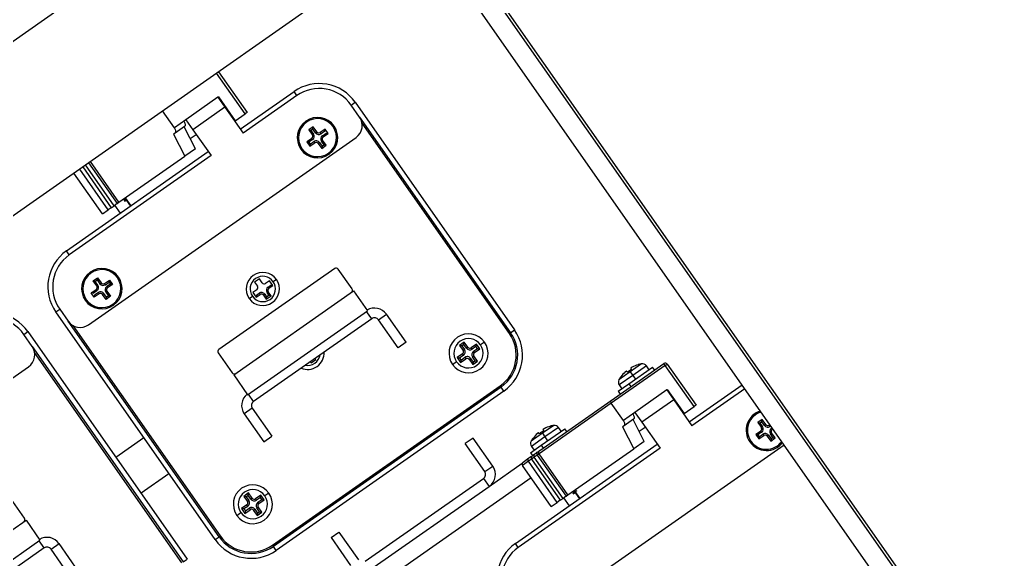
# Model space of a CAD drawing. Header units: millimetres. Extents: x 152904052 to 153933663, y 538271515 to 539240469.
# Drawn here: x 153333155.4 to 153333358.9, y 538933041.2 to 538933151.8 of the extents above; entities that cross this region are included whole.
import ezdxf

# ---------------------------------------------------------------- set-up
doc = ezdxf.new("R2010")
doc.units = ezdxf.units.MM
doc.layers.add('POWR', color=5, linetype='Continuous')

msp = doc.modelspace()

# ---------------------------------------------------------------- linework, layer by layer
at = {"layer": 'POWR', "color": 7}
for p, q in [((153333757.56, 538933570.04), (153332911.78, 538932977.82)), ((153333411.13, 538932930.23), (153333224.49, 538933196.78)), ((153333224.9, 538933197.07), (153333411.54, 538932930.52)), ((153333407.86, 538932927.93), (153333221.22, 538933194.49)), ((153333238.02, 538933170.49), (153332928.59, 538932953.82)), ((153333201.58, 538933132.52), (153333195.73, 538933140.87)), ((153333196.14, 538933141.16), (153333201.99, 538933132.8)), ((153333200.58, 538933129.38), (153333211.64, 538933137.12)), ((153333212.21, 538933136.3), (153333211.64, 538933137.12)), ((153333195.99, 538933135.93), (153333189.44, 538933131.34)), ((153333196.09, 538933136), (153333195.99, 538933135.93)), ((153333195.99, 538933135.93), (153333197.43, 538933133.88)), ((153333196.09, 538933136), (153333199.53, 538933131.08)), ((153333196.26, 538933135.75), (153333196.16, 538933135.68)), ((153333196.32, 538933135.67), (153333196.26, 538933135.54)), ((153333212.21, 538933136.3), (153333201.15, 538933128.56)), ((153333223.35, 538933134.34), (153333224.17, 538933134.91)), ((153333225.07, 538933131.88), (153333223.35, 538933134.34)), ((153333224.17, 538933134.91), (153333256.87, 538933088.22)), ((153333187.08, 538933129.69), (153333184.67, 538933133.13)), ((153333197.43, 538933133.88), (153333190.87, 538933129.29)), ((153333197.43, 538933133.88), (153333201.15, 538933128.56)), ((153333199.53, 538933131.08), (153333201.58, 538933132.52)), ((153333201.99, 538933132.8), (153333201.58, 538933132.52)), ((153333189.44, 538933131.34), (153333187.08, 538933129.69)), ((153333189.44, 538933131.34), (153333190.87, 538933129.29)), ((153333199.53, 538933131.08), (153333199.43, 538933131.01)), ((153333225.07, 538933131.88), (153333256.05, 538933087.64)), ((153333255.8, 538933087.47), (153333225.58, 538933130.63)), ((153333187.26, 538933128.59), (153333186.92, 538933128.36)), ((153333186.92, 538933128.36), (153333189.21, 538933123.86)), ((153333189.17, 538933129.93), (153333187.26, 538933128.59)), ((153333191.38, 538933125.38), (153333189.09, 538933129.88)), ((153333190.33, 538933127.45), (153333191.56, 538933128.31)), ((153333190.87, 538933129.29), (153333194.6, 538933123.97)), ((153333215.56, 538933129.86), (153333214.66, 538933129.23)), ((153333214.66, 538933129.23), (153333215.38, 538933128.2)), ((153333215.09, 538933129.15), (153333214.66, 538933129.23)), ((153333215.49, 538933129.43), (153333215.09, 538933129.15)), ((153333215.09, 538933129.15), (153333215.63, 538933128.38)), ((153333215.63, 538933128.38), (153333215.38, 538933128.2)), ((153333215.49, 538933129.43), (153333215.56, 538933129.86)), ((153333216.03, 538933128.66), (153333215.49, 538933129.43)), ((153333216.28, 538933128.83), (153333215.56, 538933129.86)), ((153333216.03, 538933128.66), (153333216.28, 538933128.83)), ((153333218, 538933129.43), (153333216.98, 538933128.71)), ((153333217.15, 538933128.46), (153333216.98, 538933128.71)), ((153333217.93, 538933129), (153333217.15, 538933128.46)), ((153333217.43, 538933128.06), (153333218.2, 538933128.6)), ((153333217.61, 538933127.81), (153333218.63, 538933128.53)), ((153333217.93, 538933129), (153333218, 538933129.43)), ((153333218.63, 538933128.53), (153333218, 538933129.43)), ((153333218.2, 538933128.6), (153333218.63, 538933128.53)), ((153333219.63, 538933129.89), (153333219.83, 538933130.04)), ((153333169.45, 538933089.27), (153333224.34, 538933127.7)), ((153333215.26, 538933127.51), (153333214.23, 538933126.79)), ((153333214.23, 538933126.79), (153333214.86, 538933125.89)), ((153333214.66, 538933126.71), (153333214.23, 538933126.79)), ((153333215.43, 538933127.25), (153333214.66, 538933126.71)), ((153333214.66, 538933126.71), (153333214.94, 538933126.32)), ((153333214.86, 538933125.89), (153333215.89, 538933126.6)), ((153333214.94, 538933126.32), (153333214.86, 538933125.89)), ((153333214.94, 538933126.32), (153333215.71, 538933126.86)), ((153333215.43, 538933127.25), (153333215.26, 538933127.51)), ((153333215.71, 538933126.86), (153333215.89, 538933126.6)), ((153333216.84, 538933126.66), (153333216.58, 538933126.48)), ((153333216.58, 538933126.48), (153333217.3, 538933125.46)), ((153333216.84, 538933126.66), (153333217.38, 538933125.89)), ((153333217.23, 538933126.94), (153333217.48, 538933127.11)), ((153333217.77, 538933126.16), (153333217.23, 538933126.94)), ((153333217.43, 538933128.06), (153333217.61, 538933127.81)), ((153333218.2, 538933126.09), (153333217.48, 538933127.11)), ((153333164.95, 538933104.42), (153333194.03, 538933124.79)), ((153333191.38, 538933125.38), (153333189.21, 538933123.86)), ((153333213.24, 538933125.42), (153333213.03, 538933125.28)), ((153333217.3, 538933125.46), (153333218.2, 538933126.09)), ((153333217.38, 538933125.89), (153333217.3, 538933125.46)), ((153333217.38, 538933125.89), (153333217.77, 538933126.16)), ((153333217.77, 538933126.16), (153333218.2, 538933126.09)), ((153333194.6, 538933123.97), (153333165.52, 538933103.61)), ((153333169.47, 538933122.49), (153333175.33, 538933114.13)), ((153333169.48, 538933122.49), (153333175.33, 538933114.13)), ((153333175.71, 538933114.4), (153333169.86, 538933122.76)), ((153333175.71, 538933114.4), (153333189.21, 538933123.86)), ((153333172.3, 538933112.02), (153333166.45, 538933120.37)), ((153333173.5, 538933112.85), (153333167.65, 538933121.21)), ((153333168.27, 538933121.65), (153333174.13, 538933113.29)), ((153333168.28, 538933121.65), (153333174.13, 538933113.29)), ((153333174.7, 538933113.69), (153333168.85, 538933122.05)), ((153333175.33, 538933114.13), (153333174.7, 538933113.69)), ((153333175.33, 538933114.13), (153333175.71, 538933114.4)), ((153333175.33, 538933114.13), (153333175.33, 538933114.13)), ((153333176.66, 538933115.07), (153333176.85, 538933115.07)), ((153333176.95, 538933114.66), (153333176.76, 538933114.58)), ((153333176.91, 538933115.24), (153333178.05, 538933113.6)), ((153333176.95, 538933114.66), (153333177.18, 538933114.86)), ((153333176.98, 538933115.29), (153333178.12, 538933113.65)), ((153333172.3, 538933112.02), (153333173.5, 538933112.85)), ((153333174.13, 538933113.29), (153333173.5, 538933112.85)), ((153333174.13, 538933113.29), (153333174.7, 538933113.69)), ((153333174.13, 538933113.29), (153333174.13, 538933113.29)), ((153333176.01, 538933112.17), (153333174.86, 538933113.81)), ((153333165.52, 538933103.61), (153333164.95, 538933104.42)), ((153333219.96, 538933100.83), (153333196.2, 538933084.19)), ((153333223.52, 538933096.61), (153333220.65, 538933100.71)), ((153333170.43, 538933098.25), (153333171.33, 538933098.88)), ((153333170.86, 538933098.18), (153333170.43, 538933098.25)), ((153333171.15, 538933097.23), (153333170.43, 538933098.25)), ((153333170.86, 538933098.18), (153333171.25, 538933098.46)), ((153333171.4, 538933097.4), (153333170.86, 538933098.18)), ((153333171.25, 538933098.46), (153333171.33, 538933098.88)), ((153333171.25, 538933098.46), (153333171.79, 538933097.68)), ((153333171.33, 538933098.88), (153333172.05, 538933097.86)), ((153333171.79, 538933097.68), (153333172.05, 538933097.86)), ((153333172.74, 538933097.74), (153333173.77, 538933098.45)), ((153333172.92, 538933097.49), (153333172.74, 538933097.74)), ((153333172.92, 538933097.49), (153333173.69, 538933098.03)), ((153333173.69, 538933098.03), (153333173.77, 538933098.45)), ((153333173.69, 538933098.03), (153333173.97, 538933097.63)), ((153333173.77, 538933098.45), (153333174.4, 538933097.55)), ((153333175.39, 538933098.92), (153333175.6, 538933099.06)), ((153333204.5, 538933098.67), (153333203.52, 538933097.98)), ((153333203.52, 538933097.98), (153333204.09, 538933097.16)), ((153333205.07, 538933097.85), (153333204.5, 538933098.67)), ((153333206.59, 538933098.3), (153333205.77, 538933097.73)), ((153333207.28, 538933097.32), (153333206.59, 538933098.3)), ((153333208, 538933098.56), (153333207.34, 538933098.1)), ((153333170, 538933095.82), (153333171.02, 538933096.53)), ((153333170.63, 538933094.91), (153333170, 538933095.82)), ((153333170.43, 538933095.74), (153333170, 538933095.82)), ((153333170.43, 538933095.74), (153333171.2, 538933096.28)), ((153333171.48, 538933095.88), (153333170.7, 538933095.34)), ((153333171.2, 538933096.28), (153333171.02, 538933096.53)), ((153333171.4, 538933097.4), (153333171.15, 538933097.23)), ((153333171.48, 538933095.88), (153333171.65, 538933095.63)), ((153333172.6, 538933095.68), (153333172.35, 538933095.51)), ((153333173.14, 538933094.91), (153333172.6, 538933095.68)), ((153333173, 538933095.96), (153333173.25, 538933096.14)), ((153333173, 538933095.96), (153333173.54, 538933095.19)), ((153333173.97, 538933097.63), (153333173.2, 538933097.09)), ((153333173.2, 538933097.09), (153333173.37, 538933096.84)), ((153333173.25, 538933096.14), (153333173.97, 538933095.12)), ((153333174.4, 538933097.55), (153333173.37, 538933096.84)), ((153333173.97, 538933097.63), (153333174.4, 538933097.55)), ((153333199.24, 538933078.99), (153333223.81, 538933096.2)), ((153333203.97, 538933096.47), (153333203.15, 538933095.89)), ((153333203.15, 538933095.89), (153333203.84, 538933094.91)), ((153333203.91, 538933095.34), (153333204.48, 538933095.74)), ((153333204.48, 538933095.74), (153333204.66, 538933095.48)), ((153333206.08, 538933095.87), (153333206.34, 538933096.05)), ((153333206.48, 538933095.31), (153333206.08, 538933095.87)), ((153333206.28, 538933097), (153333206.85, 538933097.4)), ((153333206.28, 538933097), (153333206.46, 538933096.75)), ((153333206.91, 538933095.23), (153333206.34, 538933096.05)), ((153333206.46, 538933096.75), (153333207.28, 538933097.32)), ((153333206.85, 538933097.4), (153333207.28, 538933097.32)), ((153333223.81, 538933096.2), (153333226.68, 538933092.1)), ((153333169, 538933094.45), (153333168.8, 538933094.3)), ((153333171.65, 538933095.63), (153333170.63, 538933094.91)), ((153333170.7, 538933095.34), (153333170.63, 538933094.91)), ((153333173.07, 538933094.48), (153333172.35, 538933095.51)), ((153333173.97, 538933095.12), (153333173.07, 538933094.48)), ((153333173.14, 538933094.91), (153333173.07, 538933094.48)), ((153333173.54, 538933095.19), (153333173.14, 538933094.91)), ((153333173.54, 538933095.19), (153333173.97, 538933095.12)), ((153333202.43, 538933094.66), (153333203.08, 538933095.12)), ((153333203.84, 538933094.91), (153333204.66, 538933095.48)), ((153333203.91, 538933095.34), (153333203.84, 538933094.91)), ((153333205.6, 538933095.54), (153333205.35, 538933095.36)), ((153333205.35, 538933095.36), (153333205.93, 538933094.54)), ((153333205.6, 538933095.54), (153333206, 538933094.97)), ((153333205.93, 538933094.54), (153333206.91, 538933095.23)), ((153333206, 538933094.97), (153333205.93, 538933094.54)), ((153333206, 538933094.97), (153333206.48, 538933095.31)), ((153333206.48, 538933095.31), (153333206.91, 538933095.23)), ((153333162.74, 538933091.89), (153333163.56, 538933092.46)), ((153333195.43, 538933045.2), (153333162.74, 538933091.89)), ((153333163.56, 538933092.46), (153333165.28, 538933090.01)), ((153333202.1, 538933074.9), (153333226.68, 538933092.1)), ((153333227.55, 538933090.51), (153333226.51, 538933091.99)), ((153333196.25, 538933045.77), (153333165.28, 538933090.01)), ((153333227.55, 538933090.51), (153333203.3, 538933073.54)), ((153333228.94, 538933090.27), (153333230.58, 538933091.42)), ((153333232.95, 538933084.54), (153333228.94, 538933090.27)), ((153333234.59, 538933085.68), (153333230.58, 538933091.42)), ((153333156.18, 538933087.3), (153333157, 538933087.88)), ((153333157, 538933087.88), (153333189.7, 538933041.18)), ((153333166.27, 538933089.11), (153333196.5, 538933045.94)), ((153333255.8, 538933087.47), (153333256.05, 538933087.64)), ((153333256.05, 538933087.64), (153333256.87, 538933088.22)), ((153333157.9, 538933084.84), (153333156.18, 538933087.3)), ((153333234.59, 538933085.68), (153333232.95, 538933084.54)), ((153333246.52, 538933085.73), (153333245.54, 538933085.04)), ((153333246.43, 538933085.24), (153333246.52, 538933085.73)), ((153333247.27, 538933084.67), (153333246.52, 538933085.73)), ((153333250.68, 538933085.72), (153333249.86, 538933085.14)), ((153333157.9, 538933084.84), (153333188.88, 538933040.61)), ((153333188.63, 538933040.44), (153333158.41, 538933083.6)), ((153333196.08, 538933083.5), (153333198.95, 538933079.4)), ((153333245.54, 538933085.04), (153333246.28, 538933083.98)), ((153333246.03, 538933084.96), (153333245.54, 538933085.04)), ((153333246.43, 538933085.24), (153333246.03, 538933084.96)), ((153333246.03, 538933084.96), (153333246.57, 538933084.18)), ((153333246.57, 538933084.18), (153333246.28, 538933083.98)), ((153333246.98, 538933084.47), (153333246.43, 538933085.24)), ((153333246.98, 538933084.47), (153333247.27, 538933084.67)), ((153333249.03, 538933085.29), (153333247.96, 538933084.55)), ((153333248.16, 538933084.26), (153333247.96, 538933084.55)), ((153333248.94, 538933084.8), (153333248.16, 538933084.26)), ((153333248.45, 538933083.85), (153333249.23, 538933084.39)), ((153333248.45, 538933083.85), (153333248.65, 538933083.56)), ((153333248.65, 538933083.56), (153333249.72, 538933084.31)), ((153333248.94, 538933084.8), (153333249.03, 538933085.29)), ((153333249.23, 538933084.39), (153333248.94, 538933084.8)), ((153333249.72, 538933084.31), (153333249.03, 538933085.29)), ((153333249.23, 538933084.39), (153333249.72, 538933084.31)), ((153333214.93, 538933081.68), (153333215.1, 538933081.44)), ((153333215.1, 538933081.44), (153333216.09, 538933082.12)), ((153333216.09, 538933082.12), (153333215.91, 538933082.37)), ((153333244.13, 538933081.13), (153333244.95, 538933081.7)), ((153333246.16, 538933083.28), (153333245.1, 538933082.54)), ((153333245.1, 538933082.54), (153333245.78, 538933081.56)), ((153333245.58, 538933082.45), (153333245.1, 538933082.54)), ((153333246.36, 538933083), (153333245.58, 538933082.45)), ((153333245.58, 538933082.45), (153333245.87, 538933082.04)), ((153333245.78, 538933081.56), (153333246.85, 538933082.3)), ((153333245.87, 538933082.04), (153333245.78, 538933081.56)), ((153333245.87, 538933082.04), (153333246.65, 538933082.59)), ((153333246.36, 538933083), (153333246.16, 538933083.28)), ((153333246.65, 538933082.59), (153333246.85, 538933082.3)), ((153333247.83, 538933082.38), (153333247.54, 538933082.18)), ((153333247.54, 538933082.18), (153333248.29, 538933081.11)), ((153333247.83, 538933082.38), (153333248.38, 538933081.6)), ((153333248.24, 538933082.66), (153333248.53, 538933082.87)), ((153333248.78, 538933081.89), (153333248.24, 538933082.66)), ((153333248.29, 538933081.11), (153333249.27, 538933081.8)), ((153333248.38, 538933081.6), (153333248.29, 538933081.11)), ((153333248.38, 538933081.6), (153333248.78, 538933081.89)), ((153333249.27, 538933081.8), (153333248.53, 538933082.87)), ((153333248.78, 538933081.89), (153333249.27, 538933081.8)), ((153333102.28, 538933042.24), (153333157.17, 538933080.67)), ((153333276.66, 538933073.76), (153333287.47, 538933081.33)), ((153333287.76, 538933080.92), (153333276.7, 538933073.17)), ((153333280.59, 538933079.62), (153333278.27, 538933077.99)), ((153333280.02, 538933079.53), (153333279.82, 538933079.77)), ((153333280.32, 538933077.17), (153333285.17, 538933080.57)), ((153333282.91, 538933081.24), (153333280.59, 538933079.62)), ((153333280.59, 538933079.62), (153333281.11, 538933078.88)), ((153333280.71, 538933080.4), (153333280.86, 538933080.12)), ((153333283.89, 538933080.83), (153333281.11, 538933078.88)), ((153333282.2, 538933081.09), (153333282.22, 538933081.07)), ((153333284.44, 538933080.05), (153333283.89, 538933080.83)), ((153333285.57, 538933080), (153333285.17, 538933080.57)), ((153333287.76, 538933080.92), (153333287.47, 538933081.33)), ((153333287.76, 538933080.92), (153333288.17, 538933081.2)), ((153333293.67, 538933072.48), (153333287.76, 538933080.92)), ((153333288.17, 538933081.2), (153333294.08, 538933072.77)), ((153333199.24, 538933078.99), (153333202.1, 538933074.9)), ((153333281.11, 538933078.88), (153333278.32, 538933076.93)), ((153333278.67, 538933078.59), (153333278.65, 538933078.6)), ((153333281.11, 538933078.88), (153333281.65, 538933078.1)), ((153333207.22, 538933044.05), (153333253.91, 538933076.75)), ((153333254.08, 538933076.5), (153333207.39, 538933043.81)), ((153333254.66, 538933075.68), (153333207.96, 538933042.99)), ((153333253.91, 538933076.75), (153333254.08, 538933076.5)), ((153333254.66, 538933075.68), (153333254.08, 538933076.5)), ((153333278.13, 538933075.64), (153333280.32, 538933077.17)), ((153333278.13, 538933075.64), (153333278.53, 538933075.06)), ((153333278.32, 538933076.93), (153333278.86, 538933076.15)), ((153333280.32, 538933077.17), (153333280.72, 538933076.6)), ((153333288.08, 538933075.89), (153333281.53, 538933071.3)), ((153333288.18, 538933075.96), (153333288.08, 538933075.89)), ((153333288.08, 538933075.89), (153333289.52, 538933073.84)), ((153333288.18, 538933075.96), (153333291.62, 538933071.05)), ((153333288.35, 538933075.71), (153333288.25, 538933075.65)), ((153333288.41, 538933075.63), (153333288.35, 538933075.5)), ((153333292.67, 538933069.34), (153333303.52, 538933076.94)), ((153333304.1, 538933076.12), (153333293.24, 538933068.52)), ((153333203.3, 538933073.54), (153333202.27, 538933075.01)), ((153333262.01, 538933063.5), (153333276.66, 538933073.76)), ((153333289.52, 538933073.84), (153333282.96, 538933069.26)), ((153333289.52, 538933073.84), (153333293.24, 538933068.52)), ((153333203.05, 538933072.14), (153333201.42, 538933071)), ((153333203.05, 538933072.14), (153333207.07, 538933066.41)), ((153333276.7, 538933073.17), (153333261.89, 538933062.8)), ((153333279.17, 538933069.65), (153333276.7, 538933073.17)), ((153333281.53, 538933071.3), (153333279.17, 538933069.65)), ((153333281.53, 538933071.3), (153333282.96, 538933069.26)), ((153333291.62, 538933071.05), (153333293.67, 538933072.48)), ((153333294.08, 538933072.77), (153333293.67, 538933072.48)), ((153333201.42, 538933071), (153333205.43, 538933065.26)), ((153333281.26, 538933069.89), (153333279.35, 538933068.56)), ((153333283.47, 538933065.34), (153333281.18, 538933069.84)), ((153333282.96, 538933069.26), (153333286.69, 538933063.93)), ((153333291.62, 538933071.05), (153333291.52, 538933070.98)), ((153333307.65, 538933069.82), (153333306.75, 538933069.19)), ((153333306.75, 538933069.19), (153333307.47, 538933068.17)), ((153333307.18, 538933069.11), (153333306.75, 538933069.19)), ((153333307.58, 538933069.39), (153333307.18, 538933069.11)), ((153333307.58, 538933069.39), (153333307.65, 538933069.82)), ((153333308.12, 538933068.62), (153333307.58, 538933069.39)), ((153333308.37, 538933068.8), (153333307.65, 538933069.82)), ((153333262, 538933066.91), (153333261.79, 538933067.16)), ((153333262.3, 538933064.55), (153333267.15, 538933067.95)), ((153333264.89, 538933068.63), (153333262.57, 538933067)), ((153333262.68, 538933067.78), (153333262.84, 538933067.51)), ((153333265.87, 538933068.21), (153333263.08, 538933066.26)), ((153333264.18, 538933068.47), (153333264.19, 538933068.45)), ((153333266.41, 538933067.43), (153333265.87, 538933068.21)), ((153333267.55, 538933067.38), (153333267.15, 538933067.95)), ((153333279.35, 538933068.56), (153333279.01, 538933068.32)), ((153333279.01, 538933068.32), (153333281.3, 538933063.82)), ((153333282.42, 538933067.41), (153333283.65, 538933068.27)), ((153333307.35, 538933067.47), (153333306.32, 538933066.75)), ((153333307.52, 538933067.22), (153333306.75, 538933066.68)), ((153333307.18, 538933069.11), (153333307.72, 538933068.34)), ((153333307.52, 538933067.22), (153333307.35, 538933067.47)), ((153333307.72, 538933068.34), (153333307.47, 538933068.17)), ((153333308.12, 538933068.62), (153333308.37, 538933068.8)), ((153333309.23, 538933068.79), (153333309.07, 538933068.67)), ((153333309.24, 538933068.42), (153333309.07, 538933068.67)), ((153333309.41, 538933068.54), (153333309.24, 538933068.42)), ((153333309.52, 538933068.02), (153333309.69, 538933068.14)), ((153333309.52, 538933068.02), (153333309.7, 538933067.77)), ((153333309.7, 538933067.77), (153333309.86, 538933067.89)), ((153333180.8, 538933066.09), (153333175.07, 538933062.07)), ((153333205.43, 538933065.26), (153333207.07, 538933066.41)), ((153333248.36, 538933066.02), (153333246.72, 538933064.88)), ((153333252.37, 538933060.29), (153333248.36, 538933066.02)), ((153333262.57, 538933067), (153333260.24, 538933065.37)), ((153333263.08, 538933066.26), (153333260.3, 538933064.31)), ((153333260.65, 538933065.97), (153333260.63, 538933065.98)), ((153333262.57, 538933067), (153333263.08, 538933066.26)), ((153333263.08, 538933066.26), (153333263.63, 538933065.48)), ((153333283.47, 538933065.34), (153333281.3, 538933063.82)), ((153333305.33, 538933065.38), (153333305.12, 538933065.24)), ((153333306.32, 538933066.75), (153333306.95, 538933065.85)), ((153333306.75, 538933066.68), (153333306.32, 538933066.75)), ((153333306.75, 538933066.68), (153333307.03, 538933066.28)), ((153333306.95, 538933065.85), (153333307.98, 538933066.57)), ((153333307.03, 538933066.28), (153333306.95, 538933065.85)), ((153333307.03, 538933066.28), (153333307.8, 538933066.82)), ((153333307.8, 538933066.82), (153333307.98, 538933066.57)), ((153333308.93, 538933066.62), (153333308.67, 538933066.44)), ((153333308.67, 538933066.44), (153333309.39, 538933065.42)), ((153333308.93, 538933066.62), (153333309.47, 538933065.85)), ((153333309.32, 538933066.9), (153333309.57, 538933067.08)), ((153333309.86, 538933066.13), (153333309.32, 538933066.9)), ((153333309.39, 538933065.42), (153333310.29, 538933066.05)), ((153333309.47, 538933065.85), (153333309.39, 538933065.42)), ((153333309.47, 538933065.85), (153333309.86, 538933066.13)), ((153333310.29, 538933066.05), (153333309.57, 538933067.08)), ((153333309.86, 538933066.13), (153333310.29, 538933066.05)), ((153333250.73, 538933059.14), (153333246.72, 538933064.88)), ((153333257.04, 538933044.39), (153333286.12, 538933064.75)), ((153333286.69, 538933063.93), (153333257.61, 538933043.57)), ((153333260.11, 538933063.02), (153333262.3, 538933064.55)), ((153333260.3, 538933064.31), (153333260.84, 538933063.53)), ((153333261, 538933062.79), (153333261.41, 538933063.08)), ((153333261.41, 538933063.08), (153333261.44, 538933063.1)), ((153333261.41, 538933063.08), (153333261.46, 538933063.01)), ((153333261.44, 538933063.1), (153333261.63, 538933063.23)), ((153333261.54, 538933029.23), (153333312.13, 538933064.65)), ((153333261.63, 538933063.23), (153333262.01, 538933063.5)), ((153333262.3, 538933064.55), (153333262.7, 538933063.98)), ((153333267.8, 538933054.37), (153333281.3, 538933063.82)), ((153333259.68, 538933061.26), (153333258.49, 538933060.42)), ((153333258.61, 538933061.11), (153333259.8, 538933061.95)), ((153333260.31, 538933061.69), (153333259.68, 538933061.26)), ((153333265.59, 538933052.82), (153333259.68, 538933061.26)), ((153333259.8, 538933061.95), (153333260.21, 538933062.24)), ((153333260.11, 538933063.02), (153333260.51, 538933062.44)), ((153333260.21, 538933062.24), (153333260.24, 538933062.26)), ((153333260.21, 538933062.24), (153333260.26, 538933062.17)), ((153333260.24, 538933062.26), (153333260.43, 538933062.39)), ((153333260.88, 538933062.1), (153333260.31, 538933061.7)), ((153333260.31, 538933061.7), (153333266.22, 538933053.26)), ((153333260.31, 538933061.7), (153333260.31, 538933061.69)), ((153333260.31, 538933061.69), (153333266.22, 538933053.26)), ((153333260.43, 538933062.39), (153333261, 538933062.79)), ((153333261.51, 538933062.53), (153333260.88, 538933062.1)), ((153333266.79, 538933053.66), (153333260.88, 538933062.1)), ((153333261.89, 538933062.8), (153333261.51, 538933062.54)), ((153333261.51, 538933062.54), (153333267.42, 538933054.1)), ((153333261.51, 538933062.54), (153333261.51, 538933062.53)), ((153333261.51, 538933062.53), (153333267.42, 538933054.1)), ((153333267.8, 538933054.37), (153333261.89, 538933062.8)), ((153333250.73, 538933059.14), (153333252.37, 538933060.29)), ((153333251.64, 538933056.11), (153333258.44, 538933060.87)), ((153333264.39, 538933051.98), (153333258.49, 538933060.42)), ((153333185.97, 538933058.71), (153333180.23, 538933054.7)), ((153333222.75, 538933031.67), (153333260.23, 538933057.92)), ((153333226.24, 538933040.77), (153333250.49, 538933057.75)), ((153333250.49, 538933057.75), (153333251.64, 538933056.11)), ((153333227.39, 538933039.13), (153333251.64, 538933056.11)), ((153333268.75, 538933055.03), (153333268.94, 538933055.03)), ((153333269, 538933055.2), (153333270.14, 538933053.57)), ((153333269.07, 538933055.25), (153333270.21, 538933053.61)), ((153333156.35, 538933049.58), (153333153.48, 538933053.67)), ((153333202.29, 538933054.76), (153333201.3, 538933054.07)), ((153333201.79, 538933053.99), (153333201.3, 538933054.07)), ((153333201.3, 538933054.07), (153333202.05, 538933053.01)), ((153333202.2, 538933054.27), (153333201.79, 538933053.99)), ((153333201.79, 538933053.99), (153333202.34, 538933053.21)), ((153333202.34, 538933053.21), (153333202.05, 538933053.01)), ((153333202.2, 538933054.27), (153333202.29, 538933054.76)), ((153333202.74, 538933053.49), (153333202.2, 538933054.27)), ((153333203.03, 538933053.7), (153333202.29, 538933054.76)), ((153333202.74, 538933053.49), (153333203.03, 538933053.7)), ((153333204.79, 538933054.32), (153333203.73, 538933053.57)), ((153333203.93, 538933053.28), (153333203.73, 538933053.57)), ((153333204.71, 538933053.83), (153333203.93, 538933053.28)), ((153333204.21, 538933052.88), (153333204.99, 538933053.42)), ((153333204.42, 538933052.59), (153333205.48, 538933053.34)), ((153333204.71, 538933053.83), (153333204.79, 538933054.32)), ((153333204.99, 538933053.42), (153333204.71, 538933053.83)), ((153333205.48, 538933053.34), (153333204.79, 538933054.32)), ((153333204.99, 538933053.42), (153333205.48, 538933053.34)), ((153333206.45, 538933054.74), (153333205.63, 538933054.17)), ((153333266.22, 538933053.26), (153333265.59, 538933052.82)), ((153333266.22, 538933053.26), (153333266.79, 538933053.66)), ((153333266.22, 538933053.26), (153333266.22, 538933053.26)), ((153333267.42, 538933054.1), (153333266.79, 538933053.66)), ((153333268.1, 538933052.13), (153333266.95, 538933053.77)), ((153333267.42, 538933054.1), (153333267.8, 538933054.37)), ((153333267.42, 538933054.1), (153333267.42, 538933054.1)), ((153333269.04, 538933054.62), (153333268.85, 538933054.55)), ((153333269.04, 538933054.62), (153333269.27, 538933054.82)), ((153333269.21, 538933054.74), (153333269.04, 538933054.62)), ((153333201.93, 538933052.31), (153333200.86, 538933051.56)), ((153333200.86, 538933051.56), (153333201.55, 538933050.58)), ((153333201.35, 538933051.48), (153333200.86, 538933051.56)), ((153333202.13, 538933052.02), (153333201.35, 538933051.48)), ((153333201.35, 538933051.48), (153333201.64, 538933051.07)), ((153333201.55, 538933050.58), (153333202.61, 538933051.33)), ((153333201.64, 538933051.07), (153333201.55, 538933050.58)), ((153333201.64, 538933051.07), (153333202.41, 538933051.62)), ((153333202.13, 538933052.02), (153333201.93, 538933052.31)), ((153333202.41, 538933051.62), (153333202.61, 538933051.33)), ((153333203.6, 538933051.41), (153333203.31, 538933051.2)), ((153333203.31, 538933051.2), (153333204.06, 538933050.14)), ((153333203.6, 538933051.41), (153333204.14, 538933050.63)), ((153333204.01, 538933051.69), (153333204.29, 538933051.89)), ((153333204.55, 538933050.91), (153333204.01, 538933051.69)), ((153333204.14, 538933050.63), (153333204.55, 538933050.91)), ((153333204.21, 538933052.88), (153333204.42, 538933052.59)), ((153333205.04, 538933050.83), (153333204.29, 538933051.89)), ((153333204.55, 538933050.91), (153333205.04, 538933050.83)), ((153333264.39, 538933051.98), (153333265.59, 538933052.82)), ((153333132.06, 538933031.96), (153333156.64, 538933049.17)), ((153333156.64, 538933049.17), (153333159.51, 538933045.07)), ((153333199.89, 538933050.16), (153333200.71, 538933050.73)), ((153333204.06, 538933050.14), (153333205.04, 538933050.83)), ((153333204.14, 538933050.63), (153333204.06, 538933050.14)), ((153333134.93, 538933027.86), (153333159.51, 538933045.07)), ((153333160.38, 538933043.48), (153333159.34, 538933044.96)), ((153333195.43, 538933045.2), (153333196.25, 538933045.77)), ((153333196.5, 538933045.94), (153333196.25, 538933045.77)), ((153333219.2, 538933045.6), (153333220.83, 538933046.75)), ((153333219.2, 538933045.6), (153333223.21, 538933039.87)), ((153333220.83, 538933046.75), (153333224.85, 538933041.02)), ((153333160.38, 538933043.48), (153333136.13, 538933026.5)), ((153333161.77, 538933043.24), (153333163.41, 538933044.38)), ((153333165.78, 538933037.5), (153333161.77, 538933043.24)), ((153333167.42, 538933038.65), (153333163.41, 538933044.38)), ((153333207.22, 538933044.05), (153333207.39, 538933043.81)), ((153333207.96, 538933042.99), (153333207.39, 538933043.81)), ((153333257.61, 538933043.57), (153333257.04, 538933044.39)), ((153333188.88, 538933040.61), (153333189.7, 538933041.18))]:
    msp.add_line(p, q, dxfattribs=at)
for centre, radius, start, end in [((153333216.8, 538933129.75), 9, 35, 125), ((153333216.8, 538933129.75), 8, 35, 125), ((153333216.43, 538933127.66), 4.15, 35, 215), ((153333216.43, 538933127.66), 3.9, 35, 215), ((153333222.62, 538933130.16), 3, 305, 35), ((153333216.43, 538933127.66), 4.15, 215, 35), ((153333216.43, 538933127.66), 3.9, 215, 35), ((153333214.97, 538933127.92), 0.807, 305, 35), ((153333216.69, 538933129.12), 0.807, 215, 305), ((153333216.69, 538933129.12), 0.5, 215, 305), ((153333214.97, 538933127.92), 0.5, 305, 35), ((153333216.17, 538933126.2), 0.807, 35, 125), ((153333216.17, 538933126.2), 0.5, 35, 125), ((153333217.89, 538933127.4), 0.807, 125, 215), ((153333217.89, 538933127.4), 0.5, 125, 215), ((153333170.11, 538933097.05), 9, 125, 215), ((153333170.11, 538933097.05), 8, 125, 215), ((153333172.2, 538933096.68), 4.15, 35, 215), ((153333172.2, 538933096.68), 3.9, 35, 215), ((153333205.21, 538933096.61), 3.4, 35, 215), ((153333220.25, 538933100.42), 0.5, 35, 125), ((153333172.2, 538933096.68), 4.15, 215, 35), ((153333172.2, 538933096.68), 3.9, 215, 35), ((153333172.46, 538933098.15), 0.807, 215, 305), ((153333172.46, 538933098.15), 0.5, 215, 305), ((153333205.21, 538933096.61), 3.4, 215, 35), ((153333205.21, 538933096.61), 2.6, 35, 215), ((153333205.21, 538933096.61), 2.6, 215, 35), ((153333205.48, 538933098.14), 0.5, 215, 305), ((153333170.74, 538933096.94), 0.5, 305, 35), ((153333170.74, 538933096.94), 0.807, 305, 35), ((153333171.94, 538933095.22), 0.807, 35, 125), ((153333171.94, 538933095.22), 0.5, 35, 125), ((153333173.66, 538933096.43), 0.807, 125, 215), ((153333173.66, 538933096.43), 0.5, 125, 215), ((153333203.68, 538933096.88), 0.5, 305, 35), ((153333204.94, 538933095.07), 0.807, 35, 125), ((153333206.75, 538933096.34), 0.807, 125, 215), ((153333206.75, 538933096.34), 0.5, 125, 215), ((153333223.11, 538933096.32), 0.5, 305, 35), ((153333204.94, 538933095.07), 0.5, 35, 125), ((153333149.63, 538933082.71), 9, 35, 125), ((153333228.12, 538933089.7), 3, 35, 121.1774), ((153333149.63, 538933082.71), 8, 35, 125), ((153333167.73, 538933091.73), 3, 215, 305), ((153333228.12, 538933089.7), 1, 35, 125), ((153333249.49, 538933083.05), 8, 305, 35), ((153333249.49, 538933083.05), 9, 305, 35), ((153333247.41, 538933083.42), 4, 35, 215), ((153333247.41, 538933083.42), 4, 215, 35), ((153333247.41, 538933083.42), 3, 35, 215), ((153333249.49, 538933083.05), 7.7, 305, 35), ((153333155.45, 538933083.12), 3, 305, 35), ((153333196.49, 538933083.78), 0.5, 125, 215), ((153333214.39, 538933083.5), 3.4, 246.9657, 3.0343), ((153333247.41, 538933083.42), 3, 215, 35), ((153333245.87, 538933083.69), 0.5, 305, 35), ((153333245.87, 538933083.69), 0.851, 305, 35), ((153333247.68, 538933084.96), 0.851, 215, 305), ((153333247.68, 538933084.96), 0.5, 215, 305), ((153333248.94, 538933083.15), 0.851, 125, 215), ((153333248.94, 538933083.15), 0.5, 125, 215), ((153333214.39, 538933083.5), 2.6, 258.8131, 351.1869), ((153333247.14, 538933081.89), 0.851, 35, 125), ((153333247.14, 538933081.89), 0.5, 35, 125), ((153333287.76, 538933080.92), 0.5, 35, 125), ((153333199.36, 538933079.69), 0.5, 215, 305), ((153333283.97, 538933074.79), 6.52, 132.4848, 144.3917), ((153333284.05, 538933074.67), 6.32, 120.3185, 129.6814), ((153333283.97, 538933074.79), 6.52, 105.6083, 117.5152), ((153333283.94, 538933074.83), 6.5, 99.1279, 105.5214), ((153333283.07, 538933080.26), 1, 35, 99.1279), ((153333279.14, 538933077.5), 1, 150.8721, 215), ((153333283.94, 538933074.83), 6.5, 144.4786, 150.8721), ((153333203.87, 538933072.72), 3, 128.8226, 215), ((153333203.87, 538933072.72), 1, 125, 215), ((153333308.52, 538933067.62), 4.15, 107.47, 215), ((153333308.52, 538933067.62), 3.9, 106.3061, 215), ((153333266.03, 538933062.05), 6.32, 120.3185, 129.6814), ((153333265.95, 538933062.17), 6.52, 105.6083, 117.5152), ((153333265.92, 538933062.21), 6.5, 99.1279, 105.5214), ((153333265.05, 538933067.64), 1, 35, 99.1279), ((153333307.06, 538933067.88), 0.5, 305, 35), ((153333307.06, 538933067.88), 0.807, 305, 35), ((153333308.78, 538933069.08), 0.807, 215, 305), ((153333308.78, 538933069.08), 0.5, 215, 305), ((153333309.98, 538933067.36), 0.807, 125, 215), ((153333309.98, 538933067.36), 0.5, 125, 215), ((153333261.12, 538933064.88), 1, 150.8721, 215), ((153333265.92, 538933062.21), 6.5, 144.4786, 150.8721), ((153333265.95, 538933062.17), 6.52, 132.4848, 144.3917), ((153333308.52, 538933067.62), 4.15, 215, 322.53), ((153333308.52, 538933067.62), 3.9, 215, 323.6939), ((153333308.26, 538933066.16), 0.807, 35, 125), ((153333308.26, 538933066.16), 0.5, 35, 125), ((153333261.92, 538933062.82), 0.5, 125, 215), ((153333261.92, 538933062.82), 0.499, 125.07, 215.0698), ((153333261.4, 538933063), 0.103, 37.4159, 66.5165), ((153333260.09, 538933061.54), 0.499, 125.07, 215.0698), ((153333260.72, 538933061.98), 0.5, 125, 215), ((153333260.72, 538933061.98), 0.499, 125.07, 215.0698), ((153333260.2, 538933062.16), 0.103, 37.4159, 66.5165), ((153333261.29, 538933062.38), 0.499, 125.07, 215.0698), ((153333249.92, 538933058.57), 1, 305, 35), ((153333249.92, 538933058.57), 3, 305, 35), ((153333203.17, 538933052.45), 4, 35, 215), ((153333203.17, 538933052.45), 3, 35, 215), ((153333203.17, 538933052.45), 4, 215, 35), ((153333203.17, 538933052.45), 3, 215, 35), ((153333201.64, 538933052.72), 0.5, 305, 35), ((153333201.64, 538933052.72), 0.851, 305, 35), ((153333203.44, 538933053.98), 0.851, 215, 305), ((153333203.44, 538933053.98), 0.5, 215, 305), ((153333202.9, 538933050.92), 0.851, 35, 125), ((153333202.9, 538933050.92), 0.5, 35, 125), ((153333204.7, 538933052.18), 0.851, 125, 215), ((153333204.7, 538933052.18), 0.5, 125, 215), ((153333155.94, 538933049.29), 0.5, 305, 35), ((153333160.95, 538933042.66), 3, 35, 121.1774), ((153333202.8, 538933050.36), 9, 215, 305), ((153333202.8, 538933050.36), 8, 215, 305), ((153333202.8, 538933050.36), 7.7, 215, 305), ((153333160.95, 538933042.66), 1, 35, 125), ((153333262.2, 538933037.02), 9, 125, 215), ((153333262.2, 538933037.02), 8, 125, 215)]:
    msp.add_arc(centre, radius, start, end, dxfattribs=at)
for points, knots in [([(153333188.99, 538933131.03), (153333189.04, 538933130.95), (153333189.14, 538933130.79), (153333189.25, 538933130.53), (153333189.3, 538933130.27), (153333189.28, 538933130.05), (153333189.21, 538933129.97), (153333189.17, 538933129.93)], [0, 0, 0, 0, 0.1747357, 0.3635479, 0.5596916, 0.7878702, 1, 1, 1, 1]), ([(153333187.26, 538933128.59), (153333187.3, 538933128.65), (153333187.4, 538933128.76), (153333187.38, 538933129.07), (153333187.26, 538933129.4), (153333187.14, 538933129.59), (153333187.08, 538933129.69)], [0, 0, 0, 0, 0.273241, 0.566326, 0.792171, 1, 1, 1, 1]), ([(153333176.9, 538933115), (153333176.87, 538933114.93), (153333176.83, 538933114.8), (153333176.78, 538933114.66), (153333176.75, 538933114.59)], [0, 0, 0, 0, 0.499894, 1, 1, 1, 1]), ([(153333176.78, 538933114.61), (153333176.78, 538933114.62), (153333176.78, 538933114.65), (153333176.96, 538933114.8), (153333177.07, 538933114.9)], [0, 0, 0, 0, 0.373588, 1, 1, 1, 1]), ([(153333176.86, 538933115.07), (153333176.85, 538933115.07), (153333176.81, 538933115.06), (153333176.85, 538933115.12), (153333176.96, 538933115.22), (153333177.02, 538933115.28)], [0, 0, 0, 0, 0.069778, 0.525958, 1, 1, 1, 1]), ([(153333177.19, 538933114.83), (153333177.19, 538933114.83), (153333177.16, 538933114.81), (153333177.07, 538933114.75), (153333177, 538933114.7), (153333176.95, 538933114.66)], [0, 0, 0, 0, 0.063595, 0.275437, 1, 1, 1, 1]), ([(153333279.82, 538933079.77), (153333279.81, 538933079.78), (153333279.8, 538933079.78), (153333279.74, 538933079.74), (153333279.65, 538933079.68), (153333279.59, 538933079.63), (153333279.56, 538933079.6)], [0, 0, 0, 0, 0.250648, 0.499754, 0.7491, 1, 1, 1, 1]), ([(153333279.56, 538933079.6), (153333279.59, 538933079.63), (153333279.65, 538933079.68), (153333279.74, 538933079.74), (153333279.8, 538933079.78), (153333279.81, 538933079.78), (153333279.82, 538933079.77)], [0, 0, 0, 0, 0.2506482, 0.4997541, 0.7490998, 1, 1, 1, 1]), ([(153333280.96, 538933080.57), (153333280.92, 538933080.55), (153333280.85, 538933080.52), (153333280.77, 538933080.46), (153333280.71, 538933080.42), (153333280.71, 538933080.4), (153333280.71, 538933080.4)], [0, 0, 0, 0, 0.250648, 0.499754, 0.7491, 1, 1, 1, 1]), ([(153333276.7, 538933073.17), (153333276.68, 538933073.21), (153333276.63, 538933073.3), (153333276.58, 538933073.43), (153333276.56, 538933073.57), (153333276.59, 538933073.68), (153333276.64, 538933073.73), (153333276.66, 538933073.76)], [0, 0, 0, 0, 0.163518, 0.344285, 0.539301, 0.775308, 1, 1, 1, 1]), ([(153333279.35, 538933068.56), (153333279.39, 538933068.61), (153333279.49, 538933068.72), (153333279.47, 538933069.03), (153333279.35, 538933069.36), (153333279.23, 538933069.56), (153333279.17, 538933069.65)], [0, 0, 0, 0, 0.273241, 0.566326, 0.792171, 1, 1, 1, 1]), ([(153333281.08, 538933070.99), (153333281.13, 538933070.91), (153333281.23, 538933070.75), (153333281.34, 538933070.49), (153333281.39, 538933070.24), (153333281.37, 538933070.01), (153333281.3, 538933069.93), (153333281.26, 538933069.89)], [0, 0, 0, 0, 0.1747357, 0.3635479, 0.5596916, 0.7878702, 1, 1, 1, 1]), ([(153333261.79, 538933067.16), (153333261.79, 538933067.16), (153333261.77, 538933067.16), (153333261.71, 538933067.12), (153333261.63, 538933067.06), (153333261.57, 538933067.01), (153333261.54, 538933066.98)], [0, 0, 0, 0, 0.250648, 0.499754, 0.7491, 1, 1, 1, 1]), ([(153333261.54, 538933066.98), (153333261.57, 538933067.01), (153333261.63, 538933067.06), (153333261.71, 538933067.12), (153333261.77, 538933067.16), (153333261.79, 538933067.16), (153333261.79, 538933067.16)], [0, 0, 0, 0, 0.250648, 0.499754, 0.7491, 1, 1, 1, 1]), ([(153333262.94, 538933067.96), (153333262.9, 538933067.94), (153333262.83, 538933067.9), (153333262.74, 538933067.84), (153333262.69, 538933067.8), (153333262.69, 538933067.79), (153333262.68, 538933067.78)], [0, 0, 0, 0, 0.250648, 0.499754, 0.7491, 1, 1, 1, 1]), ([(153333261.89, 538933062.8), (153333261.87, 538933062.84), (153333261.82, 538933062.93), (153333261.79, 538933063.08), (153333261.81, 538933063.23), (153333261.88, 538933063.39), (153333261.97, 538933063.46), (153333262.01, 538933063.5)], [0, 0, 0, 0, 0.174928, 0.36388, 0.560047, 0.788091, 1, 1, 1, 1]), ([(153333258.61, 538933061.11), (153333258.55, 538933061.07), (153333258.44, 538933060.97), (153333258.38, 538933060.76), (153333258.4, 538933060.57), (153333258.46, 538933060.47), (153333258.49, 538933060.42)], [0, 0, 0, 0, 0.270336, 0.562527, 0.789797, 1, 1, 1, 1]), ([(153333268.87, 538933054.58), (153333268.87, 538933054.59), (153333268.88, 538933054.62), (153333269.15, 538933054.86), (153333269.51, 538933055.15), (153333269.7, 538933055.3)], [0, 0, 0, 0, 0.212902, 0.581197, 1, 1, 1, 1]), ([(153333268.99, 538933054.97), (153333268.96, 538933054.9), (153333268.92, 538933054.76), (153333268.87, 538933054.63), (153333268.84, 538933054.56)], [0, 0, 0, 0, 0.4998935, 1, 1, 1, 1]), ([(153333269.26, 538933055.18), (153333269.17, 538933055.13), (153333269, 538933055.04), (153333268.92, 538933055.02), (153333268.94, 538933055.05), (153333268.95, 538933055.06)], [0, 0, 0, 0, 0.402272, 0.802406, 1, 1, 1, 1])]:
    msp.add_open_spline(points, degree=3, knots=knots, dxfattribs=at)

doc.saveas('drawing.dxf')
